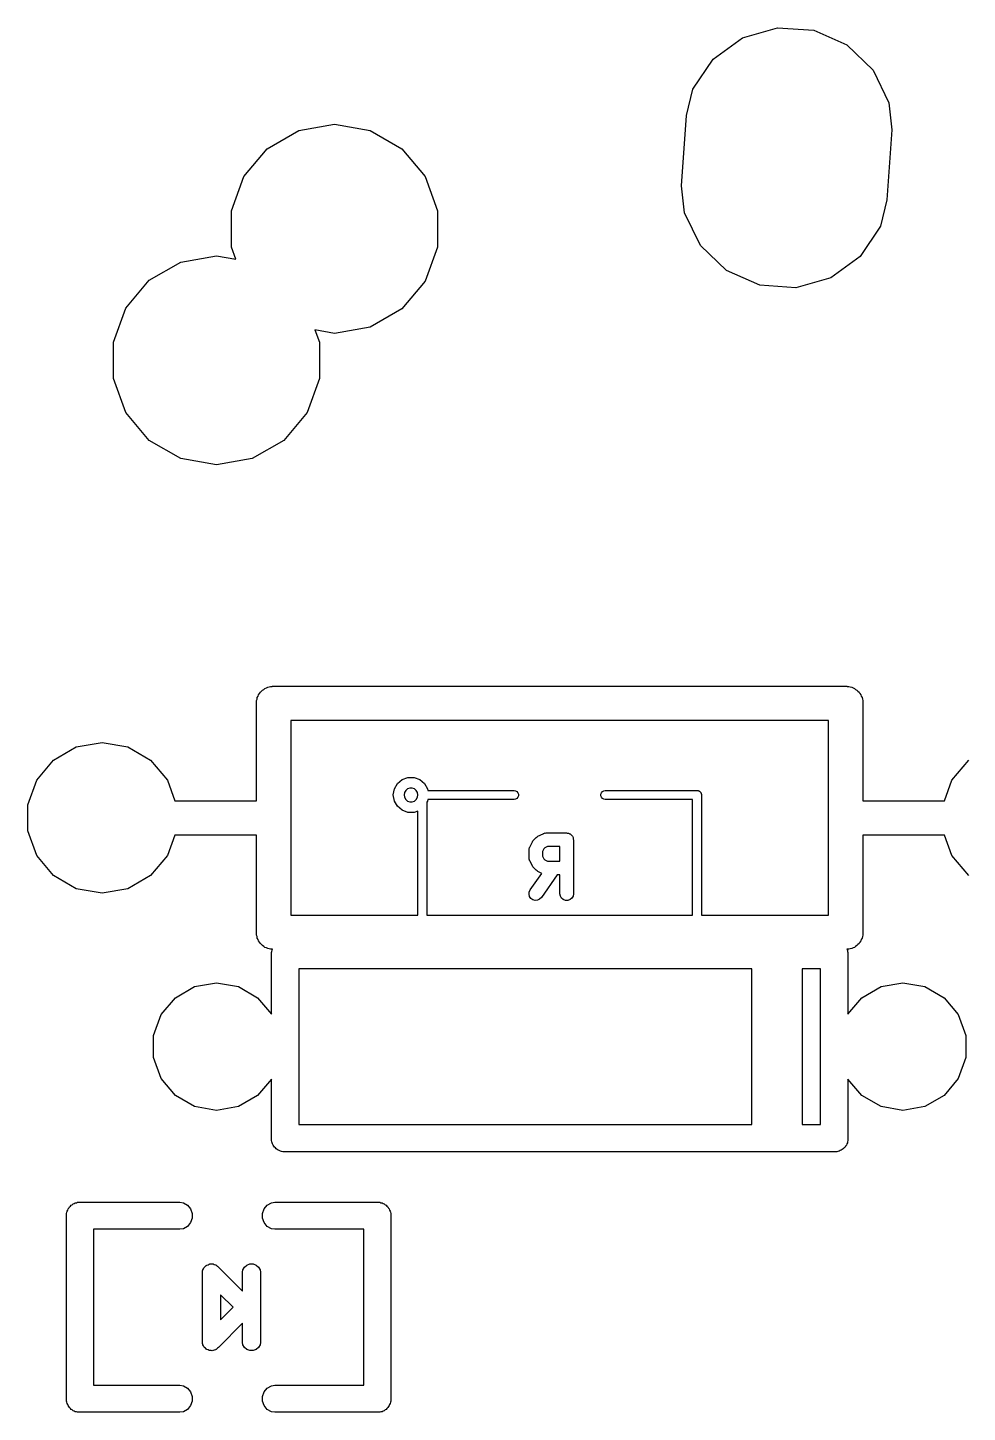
# Model space of a CAD drawing. Extents: x 243 to 312, y -176.3 to -102.
# Drawn here: x 243.01 to 253.44, y -119.63 to -104.26 of the extents above; entities that cross this region are included whole.
import ezdxf

# ---------------------------------------------------------------- set-up
doc = ezdxf.new("R2010")
doc.units = 0
doc.header["$MEASUREMENT"] = 0
doc.layers.add('BLACK', color=7, linetype='CONTINUOUS')

msp = doc.modelspace()

# ---------------------------------------------------------------- linework, layer by layer
at = {"layer": 'BLACK', "linetype": 'CONTINUOUS'}
for p, q in [((250.624, -104.605), (250.95, -104.367)), ((250.95, -104.367), (251.338, -104.256)), ((251.338, -104.256), (251.74, -104.284)), ((251.74, -104.284), (252.108, -104.447)), ((252.108, -104.447), (252.398, -104.727)), ((250.399, -104.939), (250.624, -104.605)), ((252.398, -104.727), (252.575, -105.089)), ((250.327, -105.232), (250.399, -104.939)), ((252.575, -105.089), (252.607, -105.389)), ((250.273, -106.011), (250.327, -105.232)), ((245.674, -105.601), (246.023, -105.399)), ((246.023, -105.399), (246.42, -105.329)), ((246.42, -105.329), (246.817, -105.399)), ((246.817, -105.399), (247.166, -105.601)), ((252.607, -105.389), (252.553, -106.168)), ((245.415, -105.91), (245.674, -105.601)), ((247.166, -105.601), (247.425, -105.91)), ((245.277, -106.288), (245.415, -105.91)), ((247.425, -105.91), (247.563, -106.288)), ((250.305, -106.311), (250.273, -106.011)), ((252.553, -106.168), (252.481, -106.461)), ((245.277, -106.692), (245.277, -106.288)), ((247.563, -106.288), (247.563, -106.692)), ((250.482, -106.673), (250.305, -106.311)), ((252.481, -106.461), (252.256, -106.795)), ((245.326, -106.828), (245.277, -106.692)), ((247.563, -106.692), (247.425, -107.07)), ((250.772, -106.953), (250.482, -106.673)), ((244.713, -106.859), (245.11, -106.789)), ((245.11, -106.789), (245.326, -106.828)), ((252.256, -106.795), (251.93, -107.033)), ((244.364, -107.061), (244.713, -106.859)), ((251.14, -107.116), (250.772, -106.953)), ((244.105, -107.37), (244.364, -107.061)), ((247.425, -107.07), (247.166, -107.379)), ((251.542, -107.144), (251.14, -107.116)), ((251.93, -107.033), (251.542, -107.144)), ((243.967, -107.748), (244.105, -107.37)), ((247.166, -107.379), (246.817, -107.581)), ((246.42, -107.651), (246.203, -107.612)), ((246.203, -107.612), (246.253, -107.748)), ((246.817, -107.581), (246.42, -107.651)), ((243.967, -108.152), (243.967, -107.748)), ((246.253, -107.748), (246.253, -108.152)), ((244.105, -108.53), (243.967, -108.152)), ((246.253, -108.152), (246.115, -108.53)), ((244.364, -108.839), (244.105, -108.53)), ((246.115, -108.53), (245.856, -108.839)), ((244.713, -109.041), (244.364, -108.839)), ((245.856, -108.839), (245.507, -109.041)), ((245.11, -109.111), (244.713, -109.041)), ((245.507, -109.041), (245.11, -109.111)), ((245.61, -111.625), (245.621, -111.612)), ((245.621, -111.612), (245.635, -111.603)), ((245.635, -111.603), (245.648, -111.592)), ((245.648, -111.592), (245.664, -111.587)), ((245.664, -111.587), (245.679, -111.578)), ((245.679, -111.578), (245.696, -111.575)), ((245.696, -111.575), (245.711, -111.57)), ((245.711, -111.57), (245.728, -111.57)), ((245.728, -111.57), (245.728, -111.569)), ((245.728, -111.569), (252.112, -111.569)), ((252.112, -111.569), (252.112, -111.57)), ((252.112, -111.57), (252.129, -111.57)), ((252.129, -111.57), (252.144, -111.575)), ((252.144, -111.575), (252.161, -111.578)), ((252.161, -111.578), (252.176, -111.587)), ((252.176, -111.587), (252.192, -111.592)), ((252.192, -111.592), (252.205, -111.603)), ((252.205, -111.603), (252.219, -111.612)), ((252.219, -111.612), (252.23, -111.625)), ((245.554, -112.84), (245.554, -111.743)), ((245.554, -111.743), (245.555, -111.743)), ((245.555, -111.726), (245.56, -111.711)), ((245.555, -111.743), (245.555, -111.726)), ((245.56, -111.711), (245.563, -111.694)), ((245.563, -111.694), (245.572, -111.679)), ((245.572, -111.679), (245.577, -111.663)), ((245.577, -111.663), (245.588, -111.65)), ((245.588, -111.65), (245.597, -111.636)), ((245.597, -111.636), (245.61, -111.625)), ((252.23, -111.625), (252.243, -111.636)), ((252.243, -111.636), (252.252, -111.65)), ((252.252, -111.65), (252.263, -111.663)), ((252.263, -111.663), (252.268, -111.679)), ((252.268, -111.679), (252.277, -111.694)), ((252.277, -111.694), (252.28, -111.711)), ((252.28, -111.711), (252.285, -111.726)), ((252.285, -111.726), (252.285, -111.743)), ((252.285, -111.743), (252.285, -111.743)), ((252.285, -111.743), (252.285, -112.84)), ((251.905, -111.95), (245.935, -111.95)), ((245.935, -111.95), (245.935, -114.109)), ((251.904, -114.109), (251.905, -111.95)), ((243.553, -112.242), (243.84, -112.192)), ((243.84, -112.192), (244.127, -112.242)), ((243.114, -112.611), (243.301, -112.388)), ((243.301, -112.388), (243.553, -112.242)), ((244.127, -112.242), (244.379, -112.388)), ((244.379, -112.388), (244.566, -112.611)), ((253.274, -112.611), (253.461, -112.388)), ((243.014, -112.884), (243.114, -112.611)), ((244.566, -112.611), (244.649, -112.84)), ((247.084, -112.709), (247.118, -112.65)), ((247.118, -112.65), (247.171, -112.606)), ((247.171, -112.606), (247.235, -112.582)), ((247.235, -112.582), (247.303, -112.582)), ((247.303, -112.582), (247.367, -112.606)), ((247.367, -112.606), (247.42, -112.65)), ((247.42, -112.65), (247.454, -112.709)), ((253.191, -112.84), (253.274, -112.611)), ((244.649, -112.84), (245.554, -112.84)), ((247.072, -112.776), (247.084, -112.709)), ((247.084, -112.843), (247.072, -112.776)), ((247.118, -112.902), (247.084, -112.843)), ((247.196, -112.75), (247.192, -112.776)), ((247.192, -112.776), (247.196, -112.802)), ((247.21, -112.726), (247.196, -112.75)), ((247.196, -112.802), (247.21, -112.826)), ((247.23, -112.709), (247.21, -112.726)), ((247.21, -112.826), (247.23, -112.843)), ((247.256, -112.7), (247.23, -112.709)), ((247.23, -112.843), (247.256, -112.852)), ((247.282, -112.7), (247.256, -112.7)), ((247.256, -112.852), (247.282, -112.852)), ((247.308, -112.709), (247.282, -112.7)), ((247.282, -112.852), (247.308, -112.843)), ((247.328, -112.726), (247.308, -112.709)), ((247.308, -112.843), (247.328, -112.826)), ((247.342, -112.75), (247.328, -112.726)), ((247.328, -112.826), (247.342, -112.802)), ((247.346, -112.776), (247.342, -112.75)), ((247.342, -112.802), (247.346, -112.776)), ((247.454, -112.843), (247.446, -112.857)), ((247.454, -112.709), (247.457, -112.726)), ((247.457, -112.826), (247.454, -112.843)), ((247.457, -112.726), (248.416, -112.726)), ((248.416, -112.826), (247.457, -112.826)), ((248.416, -112.726), (248.429, -112.729)), ((248.429, -112.823), (248.416, -112.826)), ((248.429, -112.729), (248.444, -112.737)), ((248.444, -112.815), (248.429, -112.823)), ((248.444, -112.737), (248.456, -112.751)), ((248.456, -112.801), (248.444, -112.815)), ((248.456, -112.751), (248.462, -112.767)), ((248.462, -112.785), (248.456, -112.801)), ((248.462, -112.767), (248.462, -112.785)), ((249.378, -112.767), (249.384, -112.751)), ((249.378, -112.785), (249.378, -112.767)), ((249.384, -112.801), (249.378, -112.785)), ((249.384, -112.751), (249.396, -112.737)), ((249.396, -112.815), (249.384, -112.801)), ((249.396, -112.737), (249.411, -112.729)), ((249.411, -112.823), (249.396, -112.815)), ((249.411, -112.729), (249.424, -112.726)), ((249.424, -112.826), (249.411, -112.823)), ((249.424, -112.726), (250.453, -112.726)), ((250.394, -112.826), (249.424, -112.826)), ((250.394, -114.109), (250.394, -112.826)), ((250.453, -112.726), (250.457, -112.728)), ((250.457, -112.728), (250.461, -112.729)), ((250.461, -112.729), (250.465, -112.731)), ((250.465, -112.731), (250.469, -112.732)), ((250.469, -112.732), (250.473, -112.735)), ((250.473, -112.735), (250.476, -112.737)), ((250.476, -112.737), (250.479, -112.741)), ((250.479, -112.741), (250.483, -112.744)), ((250.483, -112.744), (250.485, -112.747)), ((250.485, -112.747), (250.488, -112.751)), ((250.488, -112.751), (250.489, -112.755)), ((250.489, -112.755), (250.491, -112.759)), ((250.491, -112.759), (250.492, -112.763)), ((250.492, -112.763), (250.494, -112.767)), ((250.494, -112.767), (250.494, -114.109)), ((252.285, -112.84), (253.191, -112.84)), ((243.014, -113.176), (243.014, -112.884)), ((247.171, -112.946), (247.118, -112.902)), ((247.235, -112.97), (247.171, -112.946)), ((247.303, -112.97), (247.235, -112.97)), ((247.346, -112.954), (247.303, -112.97)), ((247.346, -114.109), (247.346, -112.954)), ((247.446, -112.857), (247.446, -114.109)), ((243.114, -113.449), (243.014, -113.176)), ((244.649, -113.221), (244.566, -113.449)), ((245.555, -113.221), (244.649, -113.221)), ((245.555, -114.334), (245.555, -113.221)), ((248.587, -113.354), (248.616, -113.297)), ((248.616, -113.297), (248.623, -113.287)), ((248.623, -113.287), (248.63, -113.277)), ((248.63, -113.277), (248.658, -113.248)), ((248.658, -113.248), (248.668, -113.242)), ((248.668, -113.242), (248.678, -113.234)), ((248.678, -113.234), (248.735, -113.206)), ((248.735, -113.206), (248.739, -113.205)), ((248.739, -113.205), (248.743, -113.202)), ((248.743, -113.202), (248.752, -113.201)), ((248.752, -113.201), (248.76, -113.198)), ((248.76, -113.198), (248.764, -113.199)), ((248.764, -113.199), (248.769, -113.198)), ((248.769, -113.198), (248.997, -113.198)), ((248.997, -113.198), (249.004, -113.199)), ((249.004, -113.199), (249.01, -113.199)), ((249.01, -113.199), (249.016, -113.201)), ((249.016, -113.201), (249.023, -113.202)), ((249.023, -113.202), (249.028, -113.206)), ((249.028, -113.206), (249.035, -113.208)), ((249.035, -113.208), (249.04, -113.212)), ((249.04, -113.212), (249.045, -113.215)), ((249.045, -113.215), (249.05, -113.221)), ((249.05, -113.221), (249.055, -113.225)), ((249.055, -113.225), (249.058, -113.23)), ((249.058, -113.23), (249.062, -113.235)), ((249.062, -113.235), (249.064, -113.242)), ((249.064, -113.242), (249.068, -113.247)), ((249.068, -113.247), (249.069, -113.254)), ((249.069, -113.254), (249.071, -113.26)), ((249.071, -113.26), (249.071, -113.266)), ((249.071, -113.266), (249.072, -113.273)), ((249.072, -113.273), (249.072, -113.873)), ((253.191, -113.221), (252.285, -113.221)), ((252.285, -113.221), (252.285, -114.317)), ((253.274, -113.449), (253.191, -113.221)), ((243.301, -113.672), (243.114, -113.449)), ((244.566, -113.449), (244.379, -113.672)), ((248.579, -113.387), (248.58, -113.383)), ((248.579, -113.473), (248.579, -113.387)), ((248.58, -113.379), (248.582, -113.37)), ((248.58, -113.383), (248.58, -113.379)), ((248.582, -113.37), (248.584, -113.362)), ((248.584, -113.362), (248.586, -113.358)), ((248.586, -113.358), (248.587, -113.354)), ((248.744, -113.374), (248.729, -113.405)), ((248.729, -113.405), (248.729, -113.455)), ((248.729, -113.455), (248.744, -113.486)), ((248.756, -113.363), (248.744, -113.374)), ((248.786, -113.348), (248.756, -113.363)), ((248.922, -113.348), (248.786, -113.348)), ((248.922, -113.512), (248.922, -113.348)), ((253.461, -113.672), (253.274, -113.449)), ((248.58, -113.477), (248.579, -113.473)), ((248.58, -113.482), (248.58, -113.477)), ((248.582, -113.49), (248.58, -113.482)), ((248.584, -113.499), (248.582, -113.49)), ((248.586, -113.502), (248.584, -113.499)), ((248.587, -113.506), (248.586, -113.502)), ((248.616, -113.564), (248.587, -113.506)), ((248.623, -113.573), (248.616, -113.564)), ((248.63, -113.583), (248.623, -113.573)), ((248.658, -113.612), (248.63, -113.583)), ((248.668, -113.619), (248.658, -113.612)), ((248.678, -113.626), (248.668, -113.619)), ((248.744, -113.486), (248.756, -113.497)), ((248.756, -113.497), (248.786, -113.512)), ((248.786, -113.512), (248.922, -113.512)), ((243.553, -113.818), (243.301, -113.672)), ((244.379, -113.672), (244.127, -113.818)), ((248.593, -113.83), (248.721, -113.647)), ((248.721, -113.647), (248.678, -113.626)), ((248.893, -113.662), (248.716, -113.916)), ((248.922, -113.662), (248.893, -113.662)), ((248.922, -113.873), (248.922, -113.662)), ((243.84, -113.868), (243.553, -113.818)), ((244.127, -113.818), (243.84, -113.868)), ((248.58, -113.879), (248.582, -113.854)), ((248.586, -113.905), (248.58, -113.879)), ((248.582, -113.854), (248.593, -113.83)), ((248.601, -113.926), (248.586, -113.905)), ((248.623, -113.941), (248.601, -113.926)), ((248.716, -113.916), (248.697, -113.934)), ((248.927, -113.899), (248.922, -113.873)), ((248.94, -113.921), (248.927, -113.899)), ((248.96, -113.938), (248.94, -113.921)), ((249.055, -113.921), (249.035, -113.938)), ((249.068, -113.899), (249.055, -113.921)), ((249.072, -113.873), (249.068, -113.899)), ((248.648, -113.948), (248.623, -113.941)), ((248.674, -113.945), (248.648, -113.948)), ((248.697, -113.934), (248.674, -113.945)), ((248.984, -113.947), (248.96, -113.938)), ((249.01, -113.947), (248.984, -113.947)), ((249.035, -113.938), (249.01, -113.947)), ((245.935, -114.109), (247.346, -114.109)), ((247.446, -114.109), (250.394, -114.109)), ((250.494, -114.109), (251.904, -114.109)), ((245.56, -114.349), (245.555, -114.334)), ((245.563, -114.366), (245.56, -114.349)), ((245.572, -114.381), (245.563, -114.366)), ((245.577, -114.397), (245.572, -114.381)), ((252.268, -114.381), (252.263, -114.397)), ((252.277, -114.366), (252.268, -114.381)), ((252.28, -114.349), (252.277, -114.366)), ((252.285, -114.334), (252.28, -114.349)), ((252.285, -114.317), (252.285, -114.317)), ((252.285, -114.317), (252.285, -114.334)), ((245.588, -114.41), (245.577, -114.397)), ((245.597, -114.424), (245.588, -114.41)), ((245.61, -114.435), (245.597, -114.424)), ((245.621, -114.448), (245.61, -114.435)), ((245.635, -114.457), (245.621, -114.448)), ((245.648, -114.468), (245.635, -114.457)), ((245.664, -114.473), (245.648, -114.468)), ((245.679, -114.482), (245.664, -114.473)), ((245.696, -114.485), (245.679, -114.482)), ((245.711, -114.49), (245.696, -114.485)), ((245.728, -114.49), (245.711, -114.49)), ((245.72, -114.527), (245.724, -114.514)), ((245.72, -114.581), (245.72, -114.527)), ((245.724, -114.514), (245.727, -114.501)), ((245.727, -114.501), (245.733, -114.49)), ((245.733, -114.49), (245.728, -114.49)), ((245.728, -114.49), (245.728, -114.49)), ((252.112, -114.49), (252.107, -114.49)), ((252.107, -114.49), (252.113, -114.501)), ((252.129, -114.49), (252.112, -114.49)), ((252.112, -114.49), (252.112, -114.49)), ((252.113, -114.501), (252.116, -114.514)), ((252.116, -114.514), (252.12, -114.527)), ((252.12, -114.527), (252.12, -115.21)), ((252.144, -114.485), (252.129, -114.49)), ((252.161, -114.482), (252.144, -114.485)), ((252.176, -114.473), (252.161, -114.482)), ((252.192, -114.468), (252.176, -114.473)), ((252.205, -114.457), (252.192, -114.468)), ((252.219, -114.448), (252.205, -114.457)), ((252.23, -114.435), (252.219, -114.448)), ((252.243, -114.424), (252.23, -114.435)), ((252.252, -114.41), (252.243, -114.424)), ((252.263, -114.397), (252.252, -114.41)), ((245.72, -115.21), (245.72, -114.581)), ((245.72, -114.581), (245.72, -114.581)), ((251.054, -114.706), (246.024, -114.706)), ((246.024, -114.706), (246.024, -116.434)), ((251.054, -116.434), (251.054, -114.706)), ((251.816, -114.706), (251.612, -114.706)), ((251.612, -114.706), (251.612, -116.434)), ((251.816, -115.543), (251.816, -114.706)), ((244.654, -115.027), (244.867, -114.903)), ((244.867, -114.903), (245.11, -114.861)), ((245.11, -114.861), (245.353, -114.903)), ((245.353, -114.903), (245.566, -115.027)), ((252.274, -115.027), (252.487, -114.903)), ((252.487, -114.903), (252.73, -114.861)), ((252.73, -114.861), (252.973, -114.903)), ((252.973, -114.903), (253.186, -115.027)), ((244.496, -115.215), (244.654, -115.027)), ((245.566, -115.027), (245.72, -115.21)), ((252.12, -115.21), (252.274, -115.027)), ((253.186, -115.027), (253.344, -115.215)), ((244.411, -115.447), (244.496, -115.215)), ((253.344, -115.215), (253.428, -115.447)), ((244.411, -115.693), (244.411, -115.447)), ((253.428, -115.447), (253.428, -115.693)), ((251.816, -115.557), (251.816, -115.543)), ((251.816, -115.543), (251.816, -115.543)), ((251.816, -116.434), (251.816, -115.557)), ((244.496, -115.925), (244.411, -115.693)), ((253.428, -115.693), (253.344, -115.925)), ((244.654, -116.113), (244.496, -115.925)), ((253.344, -115.925), (253.186, -116.113)), ((245.72, -115.93), (245.566, -116.113)), ((245.72, -116.559), (245.72, -115.93)), ((252.274, -116.113), (252.12, -115.93)), ((252.12, -115.93), (252.12, -116.613)), ((244.867, -116.236), (244.654, -116.113)), ((245.566, -116.113), (245.353, -116.236)), ((252.487, -116.236), (252.274, -116.113)), ((253.186, -116.113), (252.973, -116.236)), ((245.11, -116.279), (244.867, -116.236)), ((245.353, -116.236), (245.11, -116.279)), ((252.73, -116.279), (252.487, -116.236)), ((252.973, -116.236), (252.73, -116.279)), ((246.024, -116.434), (251.054, -116.434)), ((251.612, -116.434), (251.816, -116.434)), ((245.72, -116.613), (245.72, -116.559)), ((245.724, -116.626), (245.72, -116.613)), ((245.727, -116.639), (245.724, -116.626)), ((245.733, -116.651), (245.727, -116.639)), ((245.738, -116.663), (245.733, -116.651)), ((245.747, -116.674), (245.738, -116.663)), ((245.753, -116.685), (245.747, -116.674)), ((245.764, -116.694), (245.753, -116.685)), ((245.773, -116.705), (245.764, -116.694)), ((252.076, -116.694), (252.067, -116.705)), ((252.087, -116.685), (252.076, -116.694)), ((252.093, -116.674), (252.087, -116.685)), ((252.102, -116.663), (252.093, -116.674)), ((252.107, -116.651), (252.102, -116.663)), ((252.113, -116.639), (252.107, -116.651)), ((252.116, -116.626), (252.113, -116.639)), ((252.12, -116.613), (252.116, -116.626)), ((245.784, -116.711), (245.773, -116.705)), ((245.795, -116.72), (245.784, -116.711)), ((245.807, -116.725), (245.795, -116.72)), ((245.819, -116.731), (245.807, -116.725)), ((245.832, -116.734), (245.819, -116.731)), ((245.845, -116.738), (245.832, -116.734)), ((251.995, -116.738), (245.845, -116.738)), ((252.008, -116.734), (251.995, -116.738)), ((252.021, -116.731), (252.008, -116.734)), ((252.033, -116.725), (252.021, -116.731)), ((252.045, -116.72), (252.033, -116.725)), ((252.056, -116.711), (252.045, -116.72)), ((252.067, -116.705), (252.056, -116.711)), ((243.53, -117.313), (243.542, -117.306)), ((243.542, -117.306), (243.555, -117.304)), ((243.555, -117.304), (243.568, -117.299)), ((243.568, -117.299), (243.581, -117.299)), ((243.581, -117.299), (243.581, -117.299)), ((243.581, -117.299), (244.704, -117.299)), ((244.704, -117.299), (244.743, -117.306)), ((244.743, -117.306), (244.789, -117.332)), ((245.674, -117.332), (245.72, -117.306)), ((245.72, -117.306), (245.759, -117.299)), ((245.759, -117.299), (246.909, -117.299)), ((246.909, -117.299), (246.922, -117.299)), ((246.909, -117.299), (246.909, -117.299)), ((246.922, -117.299), (246.935, -117.304)), ((246.935, -117.304), (246.948, -117.306)), ((246.948, -117.306), (246.96, -117.313)), ((243.444, -117.423), (243.449, -117.41)), ((243.444, -117.436), (243.444, -117.423)), ((243.444, -119.494), (243.444, -117.436)), ((243.449, -117.41), (243.451, -117.397)), ((243.451, -117.397), (243.458, -117.385)), ((243.458, -117.385), (243.462, -117.373)), ((243.462, -117.373), (243.471, -117.363)), ((243.471, -117.363), (243.477, -117.351)), ((243.477, -117.351), (243.488, -117.343)), ((243.488, -117.343), (243.496, -117.332)), ((243.496, -117.332), (243.508, -117.326)), ((243.508, -117.326), (243.518, -117.317)), ((243.518, -117.317), (243.53, -117.313)), ((244.789, -117.332), (244.823, -117.373)), ((244.823, -117.373), (244.841, -117.423)), ((244.841, -117.423), (244.841, -117.475)), ((245.622, -117.423), (245.64, -117.373)), ((245.622, -117.475), (245.622, -117.423)), ((245.64, -117.373), (245.674, -117.332)), ((246.96, -117.313), (246.972, -117.317)), ((246.972, -117.317), (246.982, -117.326)), ((246.982, -117.326), (246.994, -117.332)), ((246.994, -117.332), (247.002, -117.343)), ((247.002, -117.343), (247.013, -117.351)), ((247.013, -117.351), (247.019, -117.363)), ((247.019, -117.363), (247.028, -117.373)), ((247.028, -117.373), (247.032, -117.385)), ((247.032, -117.385), (247.039, -117.397)), ((247.039, -117.397), (247.041, -117.41)), ((247.041, -117.41), (247.046, -117.423)), ((247.046, -117.423), (247.046, -117.436)), ((247.046, -117.436), (247.046, -117.436)), ((247.046, -117.436), (247.046, -119.494)), ((244.704, -117.599), (243.744, -117.599)), ((243.744, -117.599), (243.744, -119.331)), ((244.743, -117.592), (244.704, -117.599)), ((244.789, -117.566), (244.743, -117.592)), ((244.823, -117.525), (244.789, -117.566)), ((244.841, -117.475), (244.823, -117.525)), ((245.64, -117.525), (245.622, -117.475)), ((245.674, -117.566), (245.64, -117.525)), ((245.72, -117.592), (245.674, -117.566)), ((245.759, -117.599), (245.72, -117.592)), ((246.746, -117.599), (245.759, -117.599)), ((246.746, -119.331), (246.746, -117.599)), ((244.953, -118.093), (244.955, -118.08)), ((244.955, -118.071), (244.956, -118.058)), ((244.955, -118.075), (244.955, -118.071)), ((244.955, -118.08), (244.955, -118.075)), ((244.956, -118.058), (244.958, -118.054)), ((244.958, -118.054), (244.959, -118.049)), ((244.959, -118.049), (244.966, -118.038)), ((244.966, -118.038), (244.971, -118.026)), ((244.971, -118.026), (244.974, -118.023)), ((244.974, -118.023), (244.977, -118.019)), ((244.977, -118.019), (244.987, -118.01)), ((244.987, -118.01), (244.996, -118.001)), ((244.996, -118.001), (245, -117.999)), ((245, -117.999), (245.004, -117.996)), ((245.004, -117.996), (245.016, -117.992)), ((245.016, -117.992), (245.028, -117.986)), ((245.028, -117.986), (245.033, -117.986)), ((245.033, -117.986), (245.037, -117.984)), ((245.037, -117.984), (245.05, -117.984)), ((245.05, -117.984), (245.063, -117.983)), ((245.063, -117.983), (245.068, -117.984)), ((245.068, -117.984), (245.072, -117.984)), ((245.072, -117.984), (245.085, -117.989)), ((245.085, -117.989), (245.097, -117.992)), ((245.097, -117.992), (245.101, -117.995)), ((245.101, -117.995), (245.105, -117.996)), ((245.105, -117.996), (245.115, -118.005)), ((245.115, -118.005), (245.119, -118.007)), ((245.119, -118.007), (245.122, -118.01)), ((245.122, -118.01), (245.132, -118.019)), ((245.132, -118.019), (245.135, -118.023)), ((245.135, -118.023), (245.399, -118.287)), ((245.399, -118.075), (245.404, -118.049)), ((245.399, -118.287), (245.399, -118.075)), ((245.404, -118.049), (245.421, -118.019)), ((245.421, -118.019), (245.448, -117.996)), ((245.448, -117.996), (245.481, -117.984)), ((245.481, -117.984), (245.517, -117.984)), ((245.517, -117.984), (245.55, -117.996)), ((245.55, -117.996), (245.577, -118.019)), ((245.577, -118.019), (245.594, -118.049)), ((245.594, -118.049), (245.599, -118.075)), ((245.599, -118.075), (245.599, -118.855)), ((244.955, -118.097), (244.953, -118.093)), ((244.954, -118.833), (244.955, -118.097)), ((245.294, -118.465), (245.154, -118.325)), ((245.154, -118.325), (245.154, -118.605)), ((245.154, -118.605), (245.294, -118.465)), ((245.399, -118.643), (245.135, -118.907)), ((245.399, -118.855), (245.399, -118.643)), ((244.953, -118.837), (244.954, -118.833)), ((244.954, -118.85), (244.953, -118.837)), ((244.954, -118.855), (244.954, -118.85)), ((244.955, -118.859), (244.954, -118.855)), ((244.956, -118.872), (244.955, -118.859)), ((244.958, -118.876), (244.956, -118.872)), ((244.959, -118.881), (244.958, -118.876)), ((244.966, -118.892), (244.959, -118.881)), ((244.971, -118.904), (244.966, -118.892)), ((244.974, -118.907), (244.971, -118.904)), ((244.977, -118.911), (244.974, -118.907)), ((244.987, -118.92), (244.977, -118.911)), ((244.996, -118.929), (244.987, -118.92)), ((245, -118.931), (244.996, -118.929)), ((245.004, -118.934), (245, -118.931)), ((245.016, -118.938), (245.004, -118.934)), ((245.028, -118.944), (245.016, -118.938)), ((245.033, -118.944), (245.028, -118.944)), ((245.037, -118.946), (245.033, -118.944)), ((245.05, -118.946), (245.037, -118.946)), ((245.063, -118.947), (245.05, -118.946)), ((245.068, -118.946), (245.063, -118.947)), ((245.072, -118.946), (245.068, -118.946)), ((245.085, -118.941), (245.072, -118.946)), ((245.097, -118.938), (245.085, -118.941)), ((245.101, -118.935), (245.097, -118.938)), ((245.105, -118.934), (245.101, -118.935)), ((245.115, -118.925), (245.105, -118.934)), ((245.119, -118.923), (245.115, -118.925)), ((245.122, -118.92), (245.119, -118.923)), ((245.132, -118.911), (245.122, -118.92)), ((245.135, -118.907), (245.132, -118.911)), ((245.404, -118.881), (245.399, -118.855)), ((245.421, -118.911), (245.404, -118.881)), ((245.448, -118.934), (245.421, -118.911)), ((245.481, -118.946), (245.448, -118.934)), ((245.517, -118.946), (245.481, -118.946)), ((245.55, -118.934), (245.517, -118.946)), ((245.577, -118.911), (245.55, -118.934)), ((245.594, -118.881), (245.577, -118.911)), ((245.599, -118.855), (245.594, -118.881)), ((243.744, -119.331), (244.704, -119.331)), ((244.704, -119.331), (244.743, -119.338)), ((244.743, -119.338), (244.789, -119.364)), ((244.789, -119.364), (244.823, -119.405)), ((244.823, -119.405), (244.841, -119.455)), ((244.841, -119.455), (244.841, -119.507)), ((245.622, -119.455), (245.64, -119.405)), ((245.622, -119.507), (245.622, -119.455)), ((245.64, -119.405), (245.674, -119.364)), ((245.674, -119.364), (245.72, -119.338)), ((245.72, -119.338), (245.759, -119.331)), ((245.759, -119.331), (246.746, -119.331)), ((243.444, -119.507), (243.444, -119.494)), ((243.444, -119.494), (243.444, -119.494)), ((243.449, -119.52), (243.444, -119.507)), ((243.451, -119.533), (243.449, -119.52)), ((243.458, -119.545), (243.451, -119.533)), ((243.462, -119.557), (243.458, -119.545)), ((243.471, -119.567), (243.462, -119.557)), ((243.477, -119.579), (243.471, -119.567)), ((243.488, -119.587), (243.477, -119.579)), ((243.496, -119.598), (243.488, -119.587)), ((243.508, -119.604), (243.496, -119.598)), ((243.518, -119.613), (243.508, -119.604)), ((243.53, -119.617), (243.518, -119.613)), ((243.542, -119.624), (243.53, -119.617)), ((244.789, -119.598), (244.743, -119.624)), ((244.823, -119.557), (244.789, -119.598)), ((244.841, -119.507), (244.823, -119.557)), ((245.64, -119.557), (245.622, -119.507)), ((245.674, -119.598), (245.64, -119.557)), ((245.72, -119.624), (245.674, -119.598)), ((246.96, -119.617), (246.948, -119.624)), ((246.972, -119.613), (246.96, -119.617)), ((246.982, -119.604), (246.972, -119.613)), ((246.994, -119.598), (246.982, -119.604)), ((247.002, -119.587), (246.994, -119.598)), ((247.013, -119.579), (247.002, -119.587)), ((247.019, -119.567), (247.013, -119.579)), ((247.028, -119.557), (247.019, -119.567)), ((247.032, -119.545), (247.028, -119.557)), ((247.039, -119.533), (247.032, -119.545)), ((247.041, -119.52), (247.039, -119.533)), ((247.046, -119.507), (247.041, -119.52)), ((247.046, -119.494), (247.046, -119.494)), ((247.046, -119.494), (247.046, -119.507)), ((243.555, -119.626), (243.542, -119.624)), ((243.568, -119.631), (243.555, -119.626)), ((243.581, -119.631), (243.568, -119.631)), ((244.704, -119.631), (243.581, -119.631)), ((243.581, -119.631), (243.581, -119.631)), ((244.743, -119.624), (244.704, -119.631)), ((245.759, -119.631), (245.72, -119.624)), ((246.909, -119.631), (245.759, -119.631)), ((246.922, -119.631), (246.909, -119.631)), ((246.909, -119.631), (246.909, -119.631)), ((246.935, -119.626), (246.922, -119.631)), ((246.948, -119.624), (246.935, -119.626))]:
    msp.add_line(p, q, dxfattribs=at)

doc.saveas('drawing.dxf')
